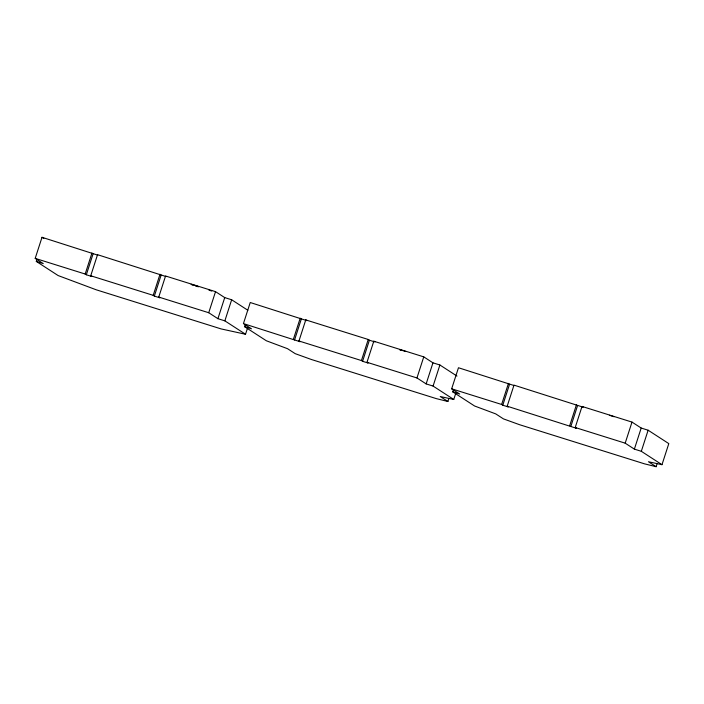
<?xml version="1.0" encoding="UTF-8"?>
<svg xmlns="http://www.w3.org/2000/svg" width="704" height="704" viewBox="0 0 704 704"><rect width="100%" height="100%" fill="white"/><g stroke="black" fill="none" stroke-linecap="round" stroke-linejoin="round"><path stroke-width="1.06" d="M36.951 259.406L36.3 261.413L43.243 263.586L35.2 258.377L42.011 237.301L97.759 255.147M165.783 276.452L97.539 254.69L90.728 275.766L91.881 276.514L86.328 274.771L85.175 274.032L91.986 252.947M86.328 274.771L93.13 253.695M247.843 310.262L231.66 299.772L224.726 297.598L215.53 291.65L165.554 275.994L158.752 297.07L159.896 297.818L154.343 296.076L153.199 295.337L160.002 274.252M154.343 296.076L161.154 275M247.474 328.231L245.529 334.25L224.858 320.857L217.914 318.683L208.727 312.726L215.53 291.65M217.914 318.683L224.726 297.598M224.858 320.857L231.66 299.772M243.434 323.594L250.237 302.518L306.909 320.654L305.765 319.906L298.954 340.991L300.106 341.73L243.434 323.594L251.469 328.803L244.526 326.63L245.177 324.623M293.401 339.249L300.212 318.173M294.554 339.997L301.356 318.912M456.975 376.068L439.894 364.998L432.951 362.824L423.764 356.866L373.789 341.211L366.978 362.296L368.13 363.035L362.578 361.302L361.425 360.554L368.236 339.478L305.765 319.906M362.578 361.302L369.389 340.217L368.236 339.478M455.708 393.448L453.763 399.476L433.083 386.074L426.149 383.9L416.953 377.951L423.764 356.866M426.149 383.9L432.951 362.824M433.083 386.074L439.894 364.998M453.411 389.849L452.76 391.855L459.703 394.029L451.66 388.819L458.471 367.743L514.219 385.581M244.526 326.63L266.35 340.771L287.531 348.691L295.187 353.654L311.37 359.489L436.313 398.622L447.894 401.482L448.862 398.473M507.188 406.208L576.365 428.261L575.212 427.513L582.023 406.437L583.167 407.185L513.999 385.132L507.188 406.208L508.332 406.956L502.779 405.214L501.635 404.466L508.446 383.39M502.779 405.214L509.59 384.138M569.659 425.779L576.47 404.694M570.812 426.518L577.614 405.442M631.998 422.092L641.186 428.041L648.129 430.214L668.8 443.617L661.989 464.693L641.318 451.299L634.374 449.126L625.187 443.168L631.998 422.092L582.023 406.437M634.374 449.126L641.186 428.041M641.318 451.299L648.129 430.214M452.76 391.855L474.584 405.997L495.766 413.908L503.422 418.871L519.596 424.714L644.538 463.848L656.128 466.699L657.096 463.69M245.529 334.25L221.188 328.935L96.246 289.802L58.124 275.554L36.3 261.413M453.763 399.476L440.238 396.519L447.894 401.482M661.989 464.693L648.463 461.745L656.128 466.699M192.94 284.83L191.479 284.495L192.315 284.891M400.004 349.765L405.803 351.498M191.092 284.249L197.569 286.273M609.4 415.272L614.029 416.715M369.389 340.217L374.009 341.669M195.642 285.956L198.414 286.827M208.982 290.18L211.754 291.051M35.2 258.377L85.175 274.032M90.728 275.766L153.199 295.337M158.752 297.07L208.727 312.726M298.954 340.991L361.425 360.554M366.978 362.296L416.953 377.951M451.66 388.819L501.635 404.466M575.212 427.513L625.187 443.168M399.934 349.862L400.541 350.108M373.789 341.211L374.942 341.959M42.011 237.301L43.798 238.454"/></g></svg>
